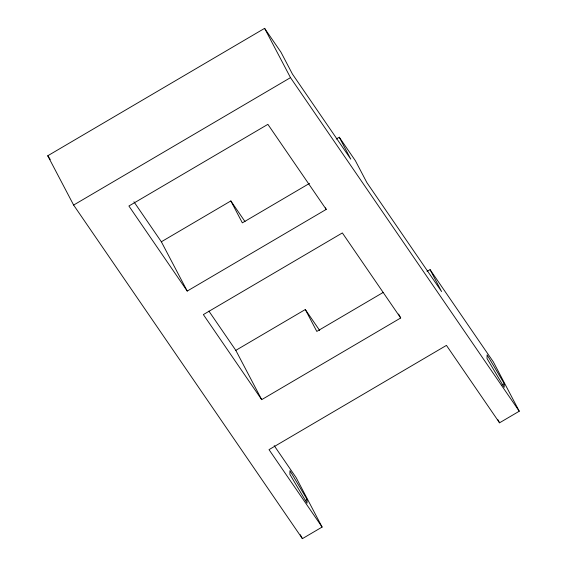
<?xml version="1.0" encoding="UTF-8"?>
<svg xmlns="http://www.w3.org/2000/svg" width="567" height="567" viewBox="0 0 567 567"><rect width="100%" height="100%" fill="white"/><g stroke="black" fill="none" stroke-linecap="round" stroke-linejoin="round"><path stroke-width="0.85" d="M307.094 499.477L307.038 503.205L289.9 474.395L289.957 470.674L307.094 499.477L305.578 500.37M504.24 383.639L504.183 387.36L487.039 358.557L487.103 354.836L504.24 383.639L501.965 384.972M274.187 445.634L296.229 477.775L322.106 527.069L302.395 538.65L73.625 205.063L47.748 155.776L264.605 28.35L280.948 52.178L292.452 74.086L350.775 159.143L339.279 137.235L336.224 139.028M73.625 205.063L290.488 77.644L519.252 411.224L499.534 422.812L446.442 345.388L269.013 449.645L322.106 527.069M133.932 201.795L161.354 241.776L230.847 200.945L245.022 221.619M309.554 183.368L242.35 222.852L230.847 200.945M326.216 209.4L267.886 124.35L128.9 206.012L187.23 291.069L326.216 209.4L325.394 207.834M208.897 311.106L235.815 350.356L305.308 309.525L319.668 330.462M383.249 292.395L316.811 331.433L305.308 309.525M427.022 271.437L430.077 269.644L493.375 361.937L519.252 411.224M400.685 317.981L342.355 232.931L203.369 314.593L261.699 399.65L400.685 317.981L398.629 314.068M339.279 137.235L355.41 160.759L366.913 182.666L441.58 291.551L430.077 269.644M47.748 155.776L50.25 159.426M497.897 419.679L499.534 422.812M264.605 28.35L290.488 77.644M235.815 350.356L261.699 399.65M161.354 241.776L187.23 291.069M300.34 534.738L302.395 538.65"/></g></svg>
